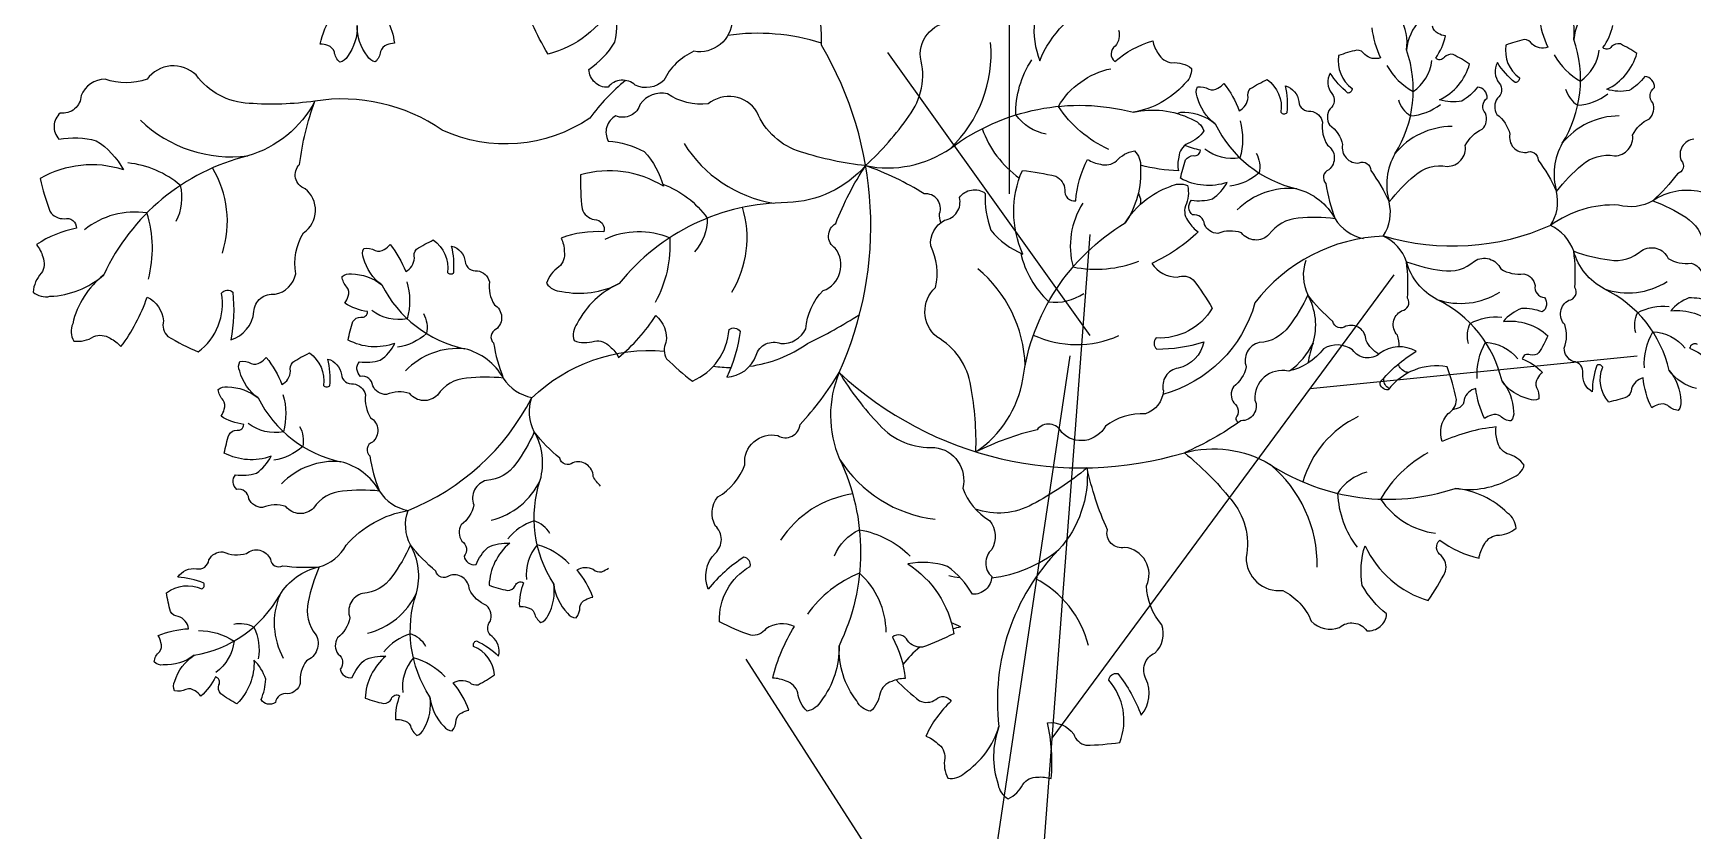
# Model space of a CAD drawing. Header units: millimetres. Extents: x 228.39 to 232.01, y 86.87 to 92.76.
# Drawn here: x 230.5338 to 231.0237, y 89.9474 to 90.1828 of the extents above; entities that cross this region are included whole.
import ezdxf

# ---------------------------------------------------------------- set-up
doc = ezdxf.new("R2010")
doc.units = ezdxf.units.MM
for name, color, linetype in [('62', 62, 'Continuous'), ('63', 63, 'Continuous'), ('CauleArvore', 253, 'Continuous')]:
    doc.layers.add(name, color=color, linetype=linetype)

msp = doc.modelspace()

# ---------------------------------------------------------------- linework, layer by layer
at = {"layer": '62'}
for points in [[(230.7664883102555, 90.17981619443103, 0.1141174530393284), (230.7388135798965, 90.18211950889132, -0.2620553651360283)], [(230.9827876807246, 90.17635436250077, 0.1413864367129372), (230.9905680455488, 90.1686536508515, 0.210122964771746), (230.9960559578451, 90.17782289152463, 0.210122964771746)], [(230.8328467234227, 90.15298626231825, -0.1876286218963192), (230.8238589567821, 90.15865676146484, -0.1520058651265381), (230.8285388104359, 90.17488151228335)], [(230.8512690803896, 90.14849031165453, -0.1413864367129372), (230.8364117382663, 90.16119410696679, -0.210122964771746), (230.8519151851374, 90.17231958607054, -0.210122964771746)], [(230.9334031012084, 90.17323815290005, 0.1413864367129372), (230.9411834660326, 90.16553744125078, 0.210122964771746), (230.946671378329, 90.17470668192391, 0.210122964771746)], [(230.708667910072, 90.16884748630936, 0.0624996626209866), (230.6980867672265, 90.15773077462555, -0.2620553651360283), (230.6545250232825, 90.15419094801715, 0.1928727074293483), (230.6169009531811, 90.162728589433)], [(230.6169009531811, 90.162728589433, -0.2043996860364353), (230.5971085072609, 90.14658146802533, 0.2279428046577944), (230.5546524952024, 90.11147275181825, 0.2279428046577944)], [(230.7795225714196, 90.14369481179642, 0.2043996860364329), (230.8045493725397, 90.14880653077813, -0.2279428046577942), (230.858599038276, 90.15947276476294, -0.2279428046577942)], [(230.9367687014144, 90.16316629634694, 0.1876286218963192), (230.9403511094854, 90.15841417948467, 0.1520058651265381), (230.9491880051035, 90.16178023046164)], [(230.9861532809305, 90.16628250594766, 0.1876286218963192), (230.9897356890015, 90.16153038908539, 0.1520058651265381), (230.9985725846197, 90.16489644006236)], [(230.8900412588357, 90.15691926051667, -0.1413864367129372), (230.8900057219009, 90.1459723991478, -0.210122964771746), (230.8796366254506, 90.14855580672275, -0.210122964771746)], [(230.8826964735683, 90.15606605723161, 0.2279428046577942), (230.9068443481899, 90.13686453489167, -0.2043996860364329), (230.9180994134948, 90.12803627138086, 0.2049975904848279), (230.9264530467064, 90.12218023806355, 0.2049975904848279)], [(230.8948013319452, 90.14742656526374, -0.1876286218963192), (230.8956396301434, 90.14153474734475, -0.1520058651265381), (230.887018205052, 90.13764989821786)], [(230.5759686115936, 90.12731193160344, 0.1876286218963192), (230.5772636202362, 90.13785979690275, 0.152005865126538), (230.5617380683441, 90.14450064080926)], [(230.7795225714196, 90.14369481179642, -0.2043996860364367), (230.7564301337217, 90.13277648928675, 0.2279428046577933), (230.7067819882888, 90.10889770019064)], [(230.7196440623306, 90.13826210603378, -0.1487400713347152), (230.732778331471, 90.12821030542958, -0.1876286218963192), (230.7289868131567, 90.11828262198232, -0.1876286218963192)], [(231.0562696973513, 90.14171227317276, -0.2279428046577928), (231.0259625571739, 90.135942042399, 0.2043996860364349), (231.0118931578329, 90.13336004049829, -0.2049975904848281), (231.0017745279026, 90.13206017805086, 0.1730102318134612), (230.9817003924638, 90.1260409867327, 0.1730102318134612)], [(230.8436221920375, 90.13265664676194, 0.2101229647717458), (230.8407291458338, 90.11379495453046, 0.1413864367129372), (230.8602003124744, 90.1155272073865)], [(230.7026002931921, 90.12203759135903, -0.2101229647717458), (230.7216784827253, 90.12243234989862, -0.1413864367129372), (230.7174079604406, 90.10335645752843)], [(230.8120652632006, 90.05923844515522, 0.2043996860364367), (230.8259173889968, 90.08069978379434, -0.2279428046577933), (230.8561002852479, 90.12678804355232)], [(230.9817003924638, 90.1260409867327, -0.1802530025354734), (230.9324870910612, 90.12288364847083, 0.2251438523393833), (230.8944449937312, 90.10316983795609, -0.2626849896690132), (230.8672574452313, 90.07616972356298, -0.09065442908466861)], [(230.9673637829819, 90.08009340743689, 0.2279428046577942), (230.9481342091565, 90.10421894990556, -0.2043996860364329), (230.9391443090727, 90.11534533422909, 0.2049975904848279), (230.9323158129476, 90.12292477713198, 0.2049975904848279)], [(231.016748362498, 90.08320961703761, 0.2279428046577942), (230.9975187886727, 90.10733515950628, -0.2043996860364329), (230.9885288885888, 90.11846154382981, 0.2049975904848279), (230.9817003924638, 90.1260409867327, 0.2049975904848279)], [(230.8253028445312, 90.11788754219123, 0.1487400713347152), (230.8335455732174, 90.10354860411876, 0.1876286218963192), (230.8438847112436, 90.10600558084457, 0.1876286218963192)], [(230.6440656176821, 90.1094601064988, -0.1413864367129372), (230.6441961612955, 90.0985139658516, -0.210122964771746), (230.6337890649492, 90.10093976500511, -0.210122964771746)], [(230.6489691580503, 90.10004071952139, -0.1876286218963192), (230.6498967454141, 90.09416229762923, -0.1520058651265381), (230.6413352501721, 90.09014709868433)], [(230.745242724616, 90.0844913481839, 0.1197327725187678), (230.7623783356251, 90.09121127247508, 0.03023788206227329), (230.7777349911225, 90.0997831035643, -0.1841083703680773)], [(230.9575033999155, 90.09122629850663, -0.1876286218963192), (230.9580070413583, 90.09715610521147, -0.1520058651265381), (230.9672798670848, 90.0990096764654)], [(231.0068879794316, 90.09434250810735, -0.1876286218963192), (231.0073916208745, 90.10027231481217, -0.1520058651265381), (231.0166644466009, 90.10212588606612)], [(231.0093992165129, 90.08402440520544, -0.1413864367129372), (231.0118875124318, 90.09468477199664, -0.210122964771746), (231.0214137272495, 90.08984293483077, -0.210122964771746)], [(230.6444404562551, 90.04193188770937, 0.1802530025354734), (230.6809107934668, 90.0751257474353, -0.2173875366482725), (230.7200526985107, 90.08893415977958, 0.2835782542006574)], [(230.9600146369967, 90.08090819560472, -0.1413864367129372), (230.9625029329156, 90.09156856239593, -0.210122964771746), (230.9720291477333, 90.08672672523005, -0.210122964771746)], [(230.7345715488062, 90.08451164669276, 0.03334307076131927), (230.739751326908, 90.08413523133555, 0.03023788206227329)], [(230.7717120950731, 90.08265726252802, 0.2043996860364353), (230.7718139042704, 90.05711396438264, -0.2279428046577944), (230.771667637835, 90.00202210001272, -0.2279428046577944)], [(230.6075058280974, 90.07611450346356, -0.1413864367129372), (230.6076363717108, 90.06516836281635, -0.210122964771746), (230.5972292753646, 90.06759416196986, -0.210122964771746)], [(230.6874431529054, 90.02031045169369, -0.2279428046577942), (230.6834583825078, 90.0509035867699, 0.2043996860364329), (230.6817050738244, 90.06510008775757, -0.2049975904848279), (230.6810002458398, 90.07527749074461, -0.2049975904848279)], [(230.6124093684656, 90.06669511648614, -0.1876286218963192), (230.6133369558294, 90.06081669459398, -0.1520058651265381), (230.6047754605874, 90.05680149564908)], [(230.8735999524417, 90.05897771260008, -0.2043996860364353), (230.8989093434809, 90.0555273255958, 0.2279428046577944), (230.9535446895255, 90.04844821009955, 0.2279428046577944)], [(230.8448909459415, 90.05450931871262, -0.2043996860364329), (230.8365416354171, 90.0303689073859, 0.2279428046577942), (230.8188800435215, 89.97818458900062, 0.2279428046577942)], [(230.9274207137111, 90.05322255004526, 0.1876286218963192), (230.9188264059126, 90.04697175943755, 0.152005865126538), (230.9245658964013, 90.03109089616527)], [(230.5813509263178, 89.999201551151, 0.2279428046577928), (230.6065615992599, 90.01698469706844, -0.2043996860364349), (230.618195548034, 90.02530731489901, 0.2049975904848281), (230.6261620213115, 90.03168003940014, -0.1730102318134612), (230.6444404562551, 90.04193188770937, -0.1730102318134612)], [(230.6508833633207, 89.98696484865845, -0.2279428046577942), (230.6468985929231, 90.01755798373466, 0.2043996860364329), (230.6451452842397, 90.03175448472233, -0.2049975904848279), (230.6444404562551, 90.04193188770937, -0.2049975904848279)], [(230.6862900932809, 90.03513741602525, 0.1876286218963192), (230.681676126717, 90.03889608265146, 0.1520058651265381), (230.6738992736695, 90.03351634473738)], [(230.7703601229043, 90.02854655738655, -0.1876286218963192), (230.7776838997666, 90.03624699907692, -0.152005865126538), (230.7926750262655, 90.02847463163596)], [(230.6919644286288, 90.0261612543995, 0.1413864367129372), (230.6825696366874, 90.03178023305054, 0.210122964771746), (230.6794311884401, 90.02156542524556, 0.210122964771746)], [(230.5825948661143, 90.00649033981938, -0.1413864367129372), (230.5930911455123, 90.00338177817413, -0.210122964771746), (230.5876995295389, 89.99415558540093, -0.210122964771746)], [(230.5930423680713, 90.0083927756348, -0.1876286218963192), (230.5989324838877, 90.00754260040003, -0.1520058651265381), (230.6002396212339, 89.99817710973994)], [(230.6497303036962, 90.00179181299, 0.1876286218963192), (230.6451163371323, 90.00555047961622, 0.1520058651265381), (230.6373394840848, 90.00017074170214)], [(230.6554046390441, 89.99281565136425, 0.1413864367129372), (230.6460098471027, 89.99843463001528, 0.210122964771746), (230.6428713988554, 89.98821982221031, 0.210122964771746)]]:
    msp.add_lwpolyline(points, format="xyb", dxfattribs=at)
for centre, radius, start, end in [((230.6615226135247, 90.18000380108495), 0.1049658643867444, 359.5821735404677, 54.45095799120666), ((230.6760736994864, 90.12591382244759), 0.1049658643867444, 335.6631018363221, 30.53188628706008), ((230.7778761256706, 90.17680236887733), 0.03866819170092113, 313.614132344748, 4.746641409419472), ((230.9055926503885, 90.16608598358266), 0.03559504258891227, 327.917719804394, 19.28079057527238), ((230.9549772299046, 90.16920219318338), 0.03559504258891227, 327.917719804394, 19.28079057527238), ((230.5923035633742, 90.18494996504651), 0.03866819170092113, 226.0055660181356, 277.1380750828056), ((231.0020001490238, 90.13671260779844), 0.02165418735251583, 90.01600102915677, 141.1485100938255), ((230.8426754467388, 90.16487427779148), 0.03055347511947142, 199.6128700170281, 234.4005470104001), ((230.9526155695077, 90.13359639819772), 0.02165418735251583, 90.01600102915677, 141.1485100938255), ((230.7586690653957, 90.17077736034598), 0.03866819170092113, 212.1024550352077, 260.4901109255426), ((230.9515546627446, 90.13809846573106), 0.01822652723244424, 150.1145442863874, 196.3230004717689), ((231.0009392422608, 90.14121467533178), 0.01822652723244424, 150.1145442863874, 196.3230004717689), ((230.5605439377099, 90.1272216570381), 0.03055347511947142, 342.2726280196243, 31.13933741052608), ((230.9045659426334, 90.11533054552561), 0.02165418735251583, 83.96028596669156, 135.092795031362), ((230.9214468516634, 90.12999128612876), 0.01296417636406003, 326.9698917134426, 13.30986666352196), ((230.9708314311796, 90.13310749572948), 0.01296417636406003, 326.9698917134426, 13.30986666352196), ((230.5637936869213, 90.10630722882661), 0.02370610377805731, 81.35543052559544, 128.8215374822393), ((230.5337104009328, 90.11921317935635), 0.03525592437372765, 345.1893495015026, 17.37937132104682), ((230.7139688865335, 90.1223715200213), 0.03055347511947142, 328.3695170366965, 17.23622642759876), ((230.7879510535453, 90.08346318544541), 0.03866819170092113, 1.975074499317318, 50.36273038965277), ((230.9216684341358, 90.11127883365377), 0.01296417636406003, 159.9223847756048, 206.2623597256839), ((230.6685349731797, 90.12448759272529), 0.03559504258891227, 206.6972816068433, 258.060352377721), ((231.0045659176543, 90.12781055456996), 0.02165418735251583, 251.0077929045287, 302.140301969199), ((230.8941438468881, 90.09662947373431), 0.01822652723244424, 343.0670373485498, 29.2754935339308), ((230.9551813381381, 90.12469434496926), 0.02165418735251583, 251.0077929045287, 302.140301969199), ((230.8418003990127, 90.12143000465096), 0.03055347511947142, 245.2289589972623, 294.095668388164), ((230.6592195784225, 90.06809653402364), 0.02165418735251583, 84.82956208829077, 135.9620711529593), ((230.6567195189715, 90.07198804246842), 0.01822652723244424, 29.65507171034712, 75.86352789572805), ((230.8921008263089, 90.10077919687538), 0.02165418735251583, 305.4219098812204, 334.101003155987), ((230.9452096215597, 90.07965613014781), 0.03559504258891227, 160.8702128665557, 170.6487373789969), ((230.6834721103154, 90.08800383172749), 0.01296417636406003, 212.6682055185941, 259.0081804686739), ((230.8432578258433, 90.15946247781325), 0.1049658643867444, 227.0304562442677, 286.8020835885392), ((230.631975183595, 90.09114198969004), 0.03559504258891227, 206.6972816068433, 258.060352377721), ((230.938011914634, 90.04200848847398), 0.03055347511947142, 115.3011106397776, 164.1678200306802), ((230.962176410188, 90.02785746146634), 0.03525592437372765, 118.2178321216569, 150.4078539412012), ((230.6226597888378, 90.03475093098838), 0.02165418735251583, 84.82956208829077, 135.9620711529593), ((230.6201597293868, 90.03864243943318), 0.01822652723244424, 29.65507171034712, 75.86352789572805), ((230.8044991457469, 90.07777562063387), 0.03866819170092113, 212.2986277218999, 263.4311367865714), ((230.8741401231385, 90.02583364321974), 0.03866819170092113, 359.0340486382894, 50.16655770295989), ((230.663837773612, 90.06006522071016), 0.02165418735251583, 283.8377702129154, 334.9702792775901), ((230.6469123207307, 90.05465822869225), 0.01296417636406003, 212.6682055185941, 259.0081804686739), ((230.7800885458323, 90.0165763234185), 0.03055347511947142, 98.29736539418016, 147.1640747850824), ((230.9510831617132, 90.05865531030719), 0.02370610377805731, 214.3839131457492, 261.8500201023937), ((230.8122851565942, 90.060482895573), 0.03866819170092113, 276.5737147846837, 308.8510530801119), ((230.7909487274728, 89.99076487507703), 0.03525592437372765, 112.0573314836596, 144.2473533032041), ((230.7618714488858, 90.00580081618237), 0.02370610377805731, 0.6151653224673972, 48.08127227911143), ((230.8122851565942, 90.060482895573), 0.03866819170092113, 257.7185440154414, 262.7330235547149), ((230.8156132088209, 89.99467897900092), 0.03055347511947142, 13.98560601692947, 62.85231540783141), ((230.6265889686721, 90.00875011727814), 0.02165418735251583, 157.6491857757407, 208.7816948404098), ((230.6272779840273, 90.0267196176749), 0.02165418735251583, 283.8377702129154, 334.9702792775901)]:
    msp.add_arc(centre, radius, start, end, dxfattribs=at)
at = {"layer": '63'}
for points in [[(230.7401243808901, 90.18663875720102, -0.4530091558014004), (230.728831261035, 90.17744698449006, 0.1775881189196833), (230.7199428597559, 90.16881498833658, -0.3028472262875391), (230.7114908996298, 90.1674252975851, 0.4445358973400543), (230.703476833809, 90.16683448995914, -0.4200628682774251), (230.6978450869518, 90.17210660819799, 0.1027662192553072), (230.7054451794562, 90.18009457583383, 0.1249756271620594), (230.7052363743255, 90.19184744501929, -0.2129696122085123), (230.6857841103536, 90.17664576546541, -0.03433418913963757), (230.6811050043554, 90.18555174630491, -0.2633611240476315)], [(230.8293588106945, 90.18626412053644, 0.1249756271620583), (230.8309445283883, 90.17461684475758, -0.2129696122085104), (230.8484797313705, 90.19199494279103, -0.03433418913963267)], [(230.638203607336, 90.18662282791837, -0.105188829234163), (230.6404034297679, 90.17983108663314, 0.1018354407082667), (230.6381911882302, 90.17930560467377, 0.2548810045278109), (230.63628966593, 90.17737106849947, -0.1744881383592944), (230.6347776732642, 90.17434041455057, -0.2361518438993939), (230.6324517315668, 90.17600633375416, -0.172045804718615), (230.6294099270769, 90.18510297703406, -0.1720458047186181), (230.6265634889911, 90.17594332181451, -0.2361518438993874), (230.6242737309281, 90.17422800855302, -0.174488138359288), (230.6226972279848, 90.17722561153698, 0.2548810045278096), (230.6207547417307, 90.1791190117642, 0.1018354407082642), (230.6185317614103, 90.17959703101658, -0.08115707204633878), (230.6219932374532, 90.18817830128869, 0.2683901017028241)], [(230.8017382264652, 90.12691887741565, -0.08379440785387525), (230.8013424374214, 90.12956716057847, 0.5541101838924969), (230.796820751702, 90.13536990335945, 0.05360560279891149), (230.7795225714196, 90.14369481179642, 0.05303807838268959), (230.7922957288068, 90.15829983113728, 0.2299676780149515), (230.7956864150826, 90.1756979908941, -0.453009155801419), (230.8058236093447, 90.18615076727761, 0.1775881189196565)], [(230.9431348456614, 90.18658292678234, 0.172045804718615), (230.9391912278826, 90.17783939361023, 0.1720458047186181), (230.9372829725781, 90.18723939654691, 0.2361518438993874)], [(230.9783083207882, 90.18753045290636, 0.08115707204633878), (230.9808868040855, 90.17864386527309, -0.2683901017028241), (230.9762307596688, 90.17957748965307, 0.2633611240475965), (230.9738927873576, 90.18091301473676, 0.03433418913963283), (230.9685019508305, 90.17927640146218, 0.2816703646801006), (230.9724815834643, 90.16961049841417, -0.447648090788793), (230.9712624060068, 90.16823537220976, -0.08047336285184804), (230.9660242322988, 90.17412889639013, 0.299054732626132), (230.9665111702475, 90.16808035869435, -0.4445358973400594), (230.9659929479065, 90.16361024152165, 0.3028472262875131), (230.9658680611441, 90.15881521765931, -0.1775881189196616), (230.9696807223164, 90.15301815549581, 0.5077713489282268), (230.9745486812597, 90.14761213298304, -0.5541101838924969), (230.9779972363453, 90.14535853474663, -0.05360560279891149), (230.9834473799456, 90.13609207367824, -0.05303807838268959), (230.9910040536783, 90.14389941521497, -0.2299676780149515), (231.0005557302262, 90.14660058366056, 0.453009155801419), (231.0059177375773, 90.15274382105964, -0.1775881189196565), (231.0109201070792, 90.15755200307672, 0.3028472262875298), (231.011860776452, 90.16225551151987, -0.4445358973400413), (231.0123458963289, 90.16672934216456, 0.4200628682774436), (231.0095038059837, 90.16998286702413, -0.1027662192553072), (231.0048867097198, 90.1658832974312, -0.1249756271620583), (230.9983130269304, 90.16622668459372, 0.2129696122085104), (231.0071958479903, 90.17682050027636, 0.03433418913963267), (231.0023016389893, 90.17961090163223, 0.263361124047625), (230.9997258628322, 90.17882660642898, -0.4961733732722903), (230.9971713979385, 90.1785567321257, 0.105188829234163), (231.0000448959552, 90.18509201923226, -0.1018354407082667)], [(230.9925194251776, 90.18969913638304, 0.172045804718615), (230.9885758073988, 90.18095560321093, 0.1720458047186181), (230.9866675520943, 90.19035560614763, 0.2361518438993874)], [(230.8541710234234, 90.18369917746011, -0.263361124047625), (230.8531572280772, 90.17899917554209, 0.4961733732722903), (230.8530557100115, 90.17441336839141, -0.105188829234163), (230.8642595332776, 90.18049584855507, 0.1018354407082667), (230.8659053472527, 90.17678401280368, 0.2548810045278109), (230.8699231996688, 90.17407835854166, -0.1744881383592944), (230.8757379545, 90.17241492147592, -0.2361518438993939), (230.8735738819658, 90.16778697945202, -0.172045804718615), (230.858599038276, 90.15947276476294, -0.1720458047186181), (230.8756097266312, 90.15747061813707, -0.2361518438993874), (230.8793696654385, 90.15401172850666, -0.174488138359288), (230.8746227499888, 90.15026403717306, 0.2548810045278096), (230.8719339536041, 90.14623488378504, 0.1018354407082642), (230.8718216061333, 90.14217609008102, -0.05521114289692754), (230.860663782473, 90.1438353602101, 0.2683901017028241)], [(230.928923741272, 90.18441424330564, 0.08115707204633878), (230.9315022245694, 90.17552765567237, -0.2683901017028241), (230.9268461801527, 90.17646128005235, 0.2633611240475965), (230.9245082078415, 90.17779680513604, 0.03433418913963283), (230.9191173713143, 90.17616019186146, 0.2816703646801006), (230.9230970039482, 90.16649428881345, -0.447648090788793), (230.9218778264907, 90.16511916260906, -0.08047336285184804), (230.9166396527827, 90.17101268678941, 0.299054732626132), (230.9171265907313, 90.16496414909363, -0.4445358973400594), (230.9166083683903, 90.16049403192095, 0.3028472262875131), (230.9164834816279, 90.1556990080586, -0.1775881189196616), (230.9202961428003, 90.1499019458951, 0.5077713489282268), (230.9251641017436, 90.14449592338232, -0.5541101838924969), (230.9286126568291, 90.14224232514593, -0.05360560279891149), (230.9340628004294, 90.13297586407752, -0.05303807838268959), (230.9416194741622, 90.14078320561426, -0.2299676780149515), (230.95117115071, 90.14348437405984, 0.453009155801419), (230.9565331580611, 90.14962761145894, -0.1775881189196565), (230.961535527563, 90.15443579347601, 0.3028472262875298), (230.9624761969359, 90.15913930191915, -0.4445358973400413), (230.9629613168128, 90.16361313256385, 0.4200628682774436), (230.9601192264675, 90.16686665742341, -0.1027662192553072), (230.9555021302037, 90.16276708783047, -0.1249756271620583), (230.9489284474142, 90.163110474993, 0.2129696122085104), (230.9578112684742, 90.17370429067564, 0.03433418913963267), (230.9529170594731, 90.17649469203151, 0.263361124047625), (230.9503412833161, 90.17571039682828, -0.4961733732722903), (230.9477868184223, 90.17544052252498, 0.105188829234163), (230.9506603164391, 90.18197580963155, -0.1018354407082667), (230.9485123421598, 90.18272169863546, -0.2548810045278109), (230.946815594325, 90.18483812582599, 0.1744881383592944)], [(230.8714918575098, 90.15907526366479, -0.1823380578218932), (230.873718874479, 90.15944306894444, -0.172045804718615), (230.8826964735683, 90.15606605723161, -0.1720458047186181), (230.8773838340964, 90.16405212981819, -0.2361518438993874), (230.8774969448379, 90.1669108878584, -0.174488138359288), (230.8808174444903, 90.16624360438205, 0.2548810045278096), (230.8835119095712, 90.166556773978, 0.1018354407082642), (230.8852849434524, 90.16798032403557, -0.08115707204633878), (230.8897608327825, 90.15988177906851, 0.2683901017028241), (230.8923854713035, 90.16383926270434, -0.2633611240475965), (230.8930893748951, 90.16643815891439, -0.03433418913963283), (230.8980534825934, 90.16910222652479, -0.2816703646801006), (230.9020925974184, 90.15946102799639, 0.447648090788793), (230.9039272532137, 90.15935423912052, 0.08047336285184804)], [(230.9039272532137, 90.15935423912052, 0.08047336285184804), (230.9034489048829, 90.16722464406142, -0.299054732626132), (230.9073903177967, 90.16261084074249, 0.4445358973400594), (230.9109229062985, 90.1598231319325, -0.3028472262875131), (230.9144080727318, 90.15652745818102, 0.1775881189196616), (230.9158241564649, 90.14973503432766, -0.5077713489282268), (230.9162184189347, 90.14247096791917, 0.5541101838924969), (230.9153811145826, 90.13843733945198, 0.05360560279891149), (230.9180994134948, 90.12803627138086, 0.05303807838268959), (230.9072350971284, 90.12819289087827, 0.2299676780149515), (230.8985802410631, 90.12333240712309, -0.453009155801419), (230.8904437701991, 90.1238693712316, 0.1775881189196565), (230.8835069359325, 90.12371888767683, -0.3028472262875298), (230.8795108543988, 90.12637203353036, 0.4445358973400413), (230.8759989975828, 90.12918581455173, -0.4200628682774436), (230.8756998854596, 90.13349550519958, 0.1027662192553072), (230.8818627930073, 90.13387315492555, 0.1249756271620583), (230.8862589818811, 90.13877261852326, -0.2129696122085104), (230.8724846474613, 90.13995632118564, -0.03433418913963267), (230.8739619433935, 90.145392976242, -0.263361124047625), (230.8763354629533, 90.1466642538183, 0.4961733732722903), (230.8783295012579, 90.14828349261253, -0.07000139340616839), (230.8737620741408, 90.14969346341049, 0.1018354407082667)], [(231.0239975838066, 90.15151206462289, 0.5077713489282268), (231.0202706821185, 90.14526448049067, -0.5541101838924969), (231.0191362775082, 90.14130413159575, -0.05360560279891149), (231.0118931578329, 90.13336004049829, -0.05303807838268959), (231.0215842292782, 90.12844668787334, -0.2299676780149515), (231.026986252823, 90.12011908452867, 0.453009155801419)], [(230.8599959356451, 90.13546873243358, -0.1165430605391474), (230.8607002201135, 90.13333730289868, -0.004008262913707361), (230.8605233428163, 90.1321748460741, -0.2816703646801006)], [(231.0247406039954, 90.07790626249869, -0.172045804718615), (231.016748362498, 90.08320961703761, -0.1720458047186181), (231.020135805619, 90.07423594874537, -0.2361518438993874), (231.0193848020191, 90.07147528122367, -0.174488138359288), (231.0162983553053, 90.07286985351024, 0.2548810045278096), (231.0136022527278, 90.07316859781439, 0.1018354407082642), (231.0115552525915, 90.07217868147822, -0.08115707204633878), (231.009008479455, 90.08107440868122, 0.2683901017028241), (231.0055635790299, 90.07780591282621, -0.2633611240475965), (231.0042950607962, 90.07543091740142, -0.03433418913963283), (230.9988601263121, 90.07394730403298, -0.2816703646801006), (230.9970847896129, 90.08424853392258, 0.447648090788793), (230.9953207503308, 90.08476383108172, 0.08047336285184804), (230.9940228309146, 90.0769864603018, -0.299054732626132), (230.9912158543982, 90.08236631156916, 0.4445358973400594), (230.9883979938272, 90.08587489586124, -0.3028472262875131), (230.9857402055537, 90.08986789123279, 0.1775881189196616), (230.9858826270775, 90.09680489570535, -0.5077713489282268), (230.9871265863112, 90.10397250821629, 0.5541101838924969), (230.9888466963906, 90.10771583007049, 0.05360560279891149), (230.9885288885888, 90.11846154382981, 0.05303807838268959), (230.999081670814, 90.11587374803368, 0.2299676780149515), (231.0086057586513, 90.11867063678962, -0.453009155801419), (231.0164148503862, 90.11632360145718, 0.1775881189196565), (231.0232089154127, 90.1149154127773, -0.3028472262875298), (231.026508637369, 90.11143407890151, 0.4445358973400413)], [(230.9370429671525, 90.09021576570977, 0.08789902130899625), (230.9364980475613, 90.09368868610463, -0.5077713489282268), (230.937742006795, 90.10085629861557, 0.5541101838924969), (230.9394621168744, 90.10459962046978, 0.05360560279891149), (230.9391443090727, 90.11534533422909, 0.05303807838268959), (230.9496970912979, 90.11275753843296, 0.2299676780149515), (230.9592211791352, 90.1155544271889, -0.453009155801419), (230.9670302708701, 90.11320739185646, 0.1775881189196565), (230.9738243358966, 90.11179920317657, -0.3028472262875298), (230.9771240578529, 90.10831786930079, 0.4445358973400413), (230.9799158703243, 90.104788523036, -0.4200628682774436), (230.9792413845957, 90.10052144317453, 0.1027662192553072), (230.9731506369646, 90.10153477532764, 0.1249756271620583), (230.9677681227875, 90.0977453477597, -0.2129696122085104), (230.9809266677105, 90.09350434125037, -0.03433418913963267), (230.9782683711427, 90.088537140748, -0.263361124047625), (230.9756702947585, 90.08783021721686, 0.4961733732722903), (230.9733640511052, 90.0866991278108, -0.105188829234163), (230.9792750334421, 90.08269572223175, 0.1018354407082667), (230.9778535449507, 90.08092103511021, 0.2548810045278109), (230.9775435070505, 90.07822620788602, -0.1744881383592944), (230.9782146491324, 90.0749064859872, -0.2361518438993939), (230.9753560244792, 90.07479005289798, -0.172045804718615), (230.9673637829819, 90.08009340743689, -0.1720458047186181), (230.9707512261028, 90.07111973914465, -0.2361518438993874), (230.970000222503, 90.06835907162295, -0.174488138359288), (230.9669137757892, 90.06975364390954, 0.2548810045278096), (230.9642176732116, 90.07005238821367, 0.1018354407082642), (230.9621706730753, 90.0690624718775, -0.08115707204633878), (230.9596238999389, 90.0779581990805, 0.2683901017028241), (230.9561789995137, 90.07468970322549, -0.2633611240475965), (230.9549104812801, 90.0723147078007, -0.01359188383691224), (230.9527830317236, 90.071638046859, -0.2816703646801006)], [(230.9309638548074, 90.08802425233132, -0.140065914486193), (230.9272527011689, 90.09213269918958, 0.5077713489282268), (230.9212968788494, 90.09631005291902, -0.5541101838924969), (230.9174309395021, 90.09773334141826, -0.05360560279891149), (230.9100424549157, 90.10554241700457, -0.05303807838268959), (230.9044280128567, 90.09623994743245, -0.2299676780149515), (230.8957248149964, 90.0914665646854, 0.453009155801419), (230.8918762013532, 90.08427777747188, -0.1775881189196565), (230.8880788316037, 90.07847068715678, 0.3028472262875298), (230.8882163552378, 90.07367600908688, -0.4445358973400413), (230.8887463567916, 90.06920727321582, 0.132420092724567), (230.8893768890693, 90.06776449391532, -0.1027662192553072)], [(231.0286259641118, 90.10363765277525, 0.1027662192553072), (231.0225352164808, 90.10465098492836, 0.1249756271620583), (231.0171527023037, 90.10086155736042, -0.2129696122085104), (231.0303112472266, 90.09662055085109, -0.03433418913963267)], [(231.0250548742746, 90.09094642681758, 0.4961733732722903), (231.0227486306213, 90.08981533741152, -0.105188829234163), (231.0286596129582, 90.08581193183247, 0.1018354407082667)], [(230.9398010233311, 90.08260700568927, 0.06645151050785239), (230.939013414311, 90.08275868626052, -0.1966975875028096), (230.9366943972151, 90.08507042458334, 0.1775881189196616)], [(230.9340471687339, 90.07787345302823, 0.01988486331478412), (230.9337176964954, 90.07816416809497, -0.2768544380593153), (230.9324834162123, 90.0810269091851, 0.3028472262875131)], [(230.70123538364, 90.04914772585282, -0.08789902130899625), (230.6991167801952, 90.05195301244665, 0.5077713489282268), (230.693098268069, 90.05603952874651, -0.5541101838924969), (230.6892111807258, 90.0574040027021, -0.05360560279891149), (230.6817050738244, 90.06510008775757, -0.05303807838268959), (230.6762324070694, 90.05571351125903, -0.2299676780149515), (230.667602628545, 90.05080864036717, 0.453009155801419), (230.6638635199907, 90.04356229261164, -0.1775881189196565), (230.6601546875036, 90.03769826016583, 0.3028472262875298), (230.6603649360829, 90.03290622029968, -0.4445358973400413), (230.6609626724946, 90.02844603946093, 0.4200628682774436), (230.664499741032, 90.02596570728474, -0.1027662192553072), (230.6680037456353, 90.03104960347731, -0.1249756271620583), (230.6744691141312, 90.03228662828404, 0.2129696122085104), (230.6683743959354, 90.01987744415229, 0.03433418913963267), (230.6737935197956, 90.01833708118804, 0.263361124047625), (230.676107340678, 90.01971402515971, -0.4961733732722903), (230.6785233637912, 90.02058635270654, 0.105188829234163), (230.6772943678737, 90.0135538184939, -0.1018354407082667), (230.6795583391944, 90.01334268401172, -0.2548810045278109), (230.6817115748582, 90.01169289813346, 0.1744881383592944), (230.6836323010115, 90.0089033110272, 0.2361518438993939), (230.6857025793848, 90.01087796011744, 0.172045804718615), (230.6874431529054, 90.02031045169369, 0.1720458047186181), (230.6915418353895, 90.01163852598992, 0.2361518438993874), (230.6940488569822, 90.01026007239778, 0.174488138359288), (230.6951909320466, 90.0134485908197, -0.2548810045278096), (230.6968497251409, 90.01559489525718, -0.1018354407082642), (230.6989840773495, 90.01637891347143, 0.08115707204633878), (230.6943572304323, 90.02439217145331, -0.2683901017028241), (230.6991014975945, 90.02459792175704, 0.2633611240475965), (230.7016908307689, 90.0238596159338, 0.01359188383691224), (230.7036558362083, 90.02491917493113, 0.2816703646801006)], [(230.8539253828121, 89.99379322448455, -0.08047336285184804), (230.8608231324566, 89.98151829510678, 0.299054732626132), (230.8622740161285, 89.9922566265961, -0.4445358973400594), (230.8648783173535, 89.99985872629033, 0.3028472262875131), (230.8669199228696, 90.00817730292776, -0.1775881189196616), (230.8624726357849, 90.01974176022067, 0.5077713489282268), (230.8560354016213, 90.0310253201418, -0.5541101838924969), (230.8508756857076, 90.03626886829329, -0.05360560279891149), (230.8448909459415, 90.05450931871262, -0.05303807838268959), (230.8287371093555, 90.04376158857363, -0.2180849490682808), (230.8119010945042, 90.04235085663359, 0.453009155801419)], [(230.8047971257244, 90.00889730952171, -0.03141369572532032), (230.8074930242312, 90.00758613432903, 0.01899843887319681), (230.8052791934773, 90.00695740736344, 0.03433418913963267)], [(230.7954681561176, 90.0015935867282, 0.05910347658363043), (230.790516145302, 89.99645387306285, 0.03433418913963267)], [(230.7884969752321, 89.99193806417756, 0.03174146131471042), (230.795443456393, 89.98575114511797, 0.263361124047625), (230.8002358130818, 89.98613988204785, -0.4961733732722903), (230.8047953353918, 89.98563919307671, 0.105188829234163), (230.7972962335679, 89.97532969781481, -0.1018354407082667), (230.800760205699, 89.97321136701889, -0.2548810045278109), (230.802915642272, 89.96887341863255, 0.1744881383592944), (230.8038022355161, 89.96289074790468, 0.2361518438993939), (230.8086739887573, 89.96442927891395, 0.172045804718615), (230.8188800435215, 89.97818458900062, 0.1720458047186181), (230.8186343146188, 89.96105824301743, 0.2361518438993874), (230.8215703024992, 89.95687721055212, 0.174488138359288), (230.825908090264, 89.96109170861543, -0.2548810045278096), (230.8302550314928, 89.96322895099202, -0.1018354407082642), (230.8342935109686, 89.96280810445275, 0.08115707204633878), (230.8331745962518, 89.97929358411437, -0.2683901017028241), (230.8409430993492, 89.97589379942343, 0.2633611240475965), (230.8445143102306, 89.97267444360676, 0.03433418913963283), (230.854542384022, 89.97347959184782, 0.2816703646801006), (230.8512752265624, 89.99185767984594, -0.447648090788793), (230.8539253828121, 89.99379322448455, -0.08047336285184804)]]:
    msp.add_lwpolyline(points, format="xyb", dxfattribs=at)
for points in [[(230.545740547841, 90.09193256082781, 0.1744881383592826), (230.5516460808674, 90.0932375804803, -0.2548810045278165), (230.5564674614046, 90.09277068355625, -0.1018354407082663), (230.5596817398198, 90.09028978804139, 0.08115707204633889), (230.5673957169634, 90.1049020283366, -0.268390101702822), (230.5722171752723, 90.09792623332136, 0.2633611240476109), (230.5735628754317, 90.09331029461788, 0.034334189139633), (230.5825169159497, 90.08872382690737, 0.2816703646800977), (230.5893982767793, 90.1060753487272, -0.4476480907887908), (230.5926701904901, 90.10632880851773, -0.0804733628518486), (230.5920855585507, 90.0922607224047, 0.2990547326261485), (230.5989645718587, 90.10063305795177, -0.4445358973400563), (230.6051761830652, 90.10573111550829, 0.3028472262875256), (230.6112857398874, 90.11173446339032, -0.1775881189196615), (230.6135814910294, 90.12391003572135, 0.5077713489282397), (230.6140367522488, 90.13689269513274, -0.5541101838924329), (230.6124037692209, 90.14406561866208, -0.0536056027989116), (230.6169009531811, 90.162728589433, -0.05303807838268965), (230.5975093139817, 90.1620770767715, -0.229967678014949), (230.5818906788434, 90.1704586609154, 0.4530091558014059), (230.5673823165302, 90.1692214606005, -0.1775881189196614), (230.5549922374334, 90.16925268349512, 0.3028472262875249), (230.5479485060729, 90.1643790073797, -0.4445358973400437), (230.5417748013855, 90.15923511050445, 0.420062868277418), (230.541388291773, 90.15153040975055, -0.1027662192553043), (230.5524043887167, 90.15106711594285, -0.1249756271620578), (230.5604209925887, 90.142470163225, 0.2129696122085104), (230.5358690045076, 90.1398853003357, 0.03433418913963278), (230.5386926453648, 90.13022933948419, 0.2633611240475967), (230.5429738103132, 90.12804086382337, -0.4961733732722993), (230.5465893654119, 90.12521815334067, 0.1051888292341508), (230.5347906048412, 90.12038995805523, -0.1018354407082692), (230.5366238474529, 90.11676702418713, -0.2548810045278139), (230.536177155404, 90.1119437297491, 0.1744881383592873), (230.5337864964984, 90.1063882687767, 0.2361518438993992), (230.5387396092256, 90.10513617787666, 0.1720458047186156), (230.5546524952024, 90.11147275181825, 0.1720458047186174), (230.5454407459812, 90.0970326761358, 0.2361518438993921)], [(230.6898127384534, 90.10657032625133, 0.1720458047186142), (230.7067819882888, 90.10889770019064, 0.1720458047186181), (230.6943704394627, 90.0970940751048, 0.2361518438993757), (230.693435998632, 90.09207133903332, 0.1744881383592802), (230.6994820909347, 90.09191914019581, -0.2548810045278265), (230.7040500352483, 90.09030743682038, -0.1018354407082649), (230.7065740349192, 90.08712689379333, 0.08115707204633917), (230.7175730590846, 90.09945752545705, -0.2683901017028146), (230.7205771159828, 90.09152759364957, 0.263361124047613), (230.720774270543, 90.08672354024512, 0.034334189139631), (230.7283639485476, 90.08011995671474, 0.2816703646801013), (230.7392129458123, 90.09530968003955, -0.4476480907887236), (230.7424499052036, 90.0947695364521, -0.08047336285184782), (230.7385021107025, 90.08125407271736, 0.2990547326261498), (230.7471913036166, 90.08772823313438, -0.4445358973400735), (230.7544459010493, 90.09118440453075, 0.302847226287535), (230.7618189577778, 90.095543866061, -0.1775881189196651), (230.76697300694, 90.1068111111603, 0.5077713489282355), (230.7705344136978, 90.11930403275919, -0.5541101838924959), (230.7706727868991, 90.12665918866401, -0.05360560279891149), (230.7795225714196, 90.14369481179642, -0.05303807838268965), (230.7605424946588, 90.1477218238084, -0.2299676780149539), (230.7473953651725, 90.1596107136899, 0.4530091558014004), (230.7330147725986, 90.16189583925616, -0.1775881189196833), (230.7209951825012, 90.16490324491298, 0.3028472262875391), (230.7129867577163, 90.16186482380645, -0.4445358973400543), (230.7057579419661, 90.1583550478191, 0.4200628682774251), (230.703531464489, 90.15096893913919, -0.1027662192553072), (230.7141135070661, 90.14787226222309, -0.1249756271620594), (230.7198295697555, 90.13760093509345, 0.2129696122085123), (230.6953757777609, 90.1409911698898, 0.03433418913963757), (230.6957965541386, 90.13093962896832, 0.2633611240476315), (230.6994264470952, 90.1277865866032, -0.4961733732723008), (230.7022578358654, 90.12417782355013, 0.1051888292341653), (230.6896446160533, 90.12232609282177, -0.1018354407082685), (230.690553629693, 90.11836880555789, -0.2548810045278082), (230.6889610793858, 90.11379414857169, 0.1744881383592801), (230.685305588247, 90.10897587282685, 0.2361518438994192)], [(230.860632717119, 90.14330558485736, -0.1720458047186142), (230.8561002852479, 90.12678804355232, -0.1720458047186181), (230.8694294993666, 90.13754463039047, -0.2361518438993757), (230.8745313978714, 90.13781237832467, -0.1744881383592802), (230.8738894669166, 90.13179853419068, 0.2548810045278265), (230.8748882656878, 90.12705869199532, 0.1018354407082649), (230.8777103773527, 90.12413942598532, -0.08115707204633917), (230.8640439295439, 90.1148522728097, 0.2683901017028146), (230.8715114715279, 90.11083431399507, -0.263361124047613), (230.8762481910924, 90.11000891300112, -0.034334189139631), (230.8817995312602, 90.10161885042703, -0.2816703646801013), (230.8653183518152, 90.09285533740798, 0.4476480907887236), (230.8654293735119, 90.08957549970185, 0.08047336285184782), (230.8793458049364, 90.09171694262534, -0.2990547326261498), (230.8717881448289, 90.08395172528762, 0.4445358973400735), (230.8674105310091, 90.07721297155446, -0.302847226287535), (230.8621218932329, 90.07047522854742, 0.1775881189196651), (230.8502760934173, 90.06684314077005, -0.5077713489282355), (230.8374240413358, 90.06495066475604, 0.5541101838924959), (230.8301142498199, 90.0657779576436, 0.05360560279891149), (230.8120652632006, 90.05923844515522, 0.05303807838268965), (230.8105618538289, 90.07858269235815, 0.2299676780149539), (230.8004995848165, 90.09317527467472, -0.4530091558014004), (230.8001198974239, 90.10773134142075, 0.1775881189196833), (230.7987145716181, 90.12004150365661, -0.3028472262875391), (230.8027768905929, 90.1275823547295, 0.4445358973400543), (230.8072042654317, 90.13428852030061, -0.4200628682774251), (230.8148185526445, 90.13552724288053, 0.1027662192553072), (230.8165008824769, 90.12463050945435, 0.1249756271620594), (230.8259339811743, 90.117616938136, -0.2129696122085123), (230.8257796112889, 90.14230413734587, -0.03433418913963757), (230.8356891850252, 90.14056894974203, -0.2633611240476315), (230.8383390192494, 90.13655694555237, 0.4961733732723008), (230.8415453459156, 90.13327679274335, -0.1051888292341653), (230.8450350414675, 90.14553828717405, 0.1018354407082685), (230.8488389613228, 90.14411820900008, 0.2548810045278082), (230.8535829467143, 90.1450971398595, -0.1744881383592801), (230.8588389578463, 90.14808925342673, -0.2361518438994192)], [(230.6579130725202, 90.11210547134596, 0.08047336285184804), (230.6573153761605, 90.11996771340029, -0.299054732626132), (230.6613263321579, 90.11541423683724, 0.4445358973400594), (230.6649008068434, 90.11268044228484, -0.3028472262875131), (230.6684355713297, 90.10943802180464, 0.1775881189196616), (230.6699545409581, 90.10266786329758, -0.5077713489282268), (230.6704589622823, 90.09541061431398, 0.5541101838924969), (230.6696829490703, 90.09136474720245, 0.05360560279891149), (230.6725587312847, 90.08100611589077, 0.05303807838268959), (230.6616932891786, 90.08099789320727, 0.2299676780149515), (230.653113168308, 90.07600666473213, -0.453009155801419), (230.6449694874959, 90.07642012743536, 0.1775881189196565), (230.6380357345874, 90.07616442145745, -0.3028472262875298), (230.6339998616873, 90.07875663681847, 0.4445358973400413), (230.6304457207562, 90.08151681510512, -0.4200628682774436), (230.630081260101, 90.08582147188275, 0.1027662192553072), (230.6362377289889, 90.08629257653054, 0.1249756271620583), (230.6405590814227, 90.09125817149015, -0.2129696122085104), (230.6267683741416, 90.09223276545042, -0.03433418913963267), (230.6281630197533, 90.09769120708614, -0.263361124047625), (230.6305169794076, 90.0989983473705, 0.4961733732722903), (230.6324862225093, 90.10064765166, -0.105188829234163), (230.625789977788, 90.10312298498087, 0.1018354407082667), (230.6267463280196, 90.10518588055383, 0.2548810045278109), (230.6264035875953, 90.10787674403409, -0.1744881383592944), (230.6249587897998, 90.11094000120741, -0.2361518438993939), (230.6277068227719, 90.11173599515001, -0.172045804718615), (230.6367346217887, 90.1084955725804, -0.1720458047186181), (230.6313014358481, 90.1164001272201, -0.2361518438993874), (230.6313711629294, 90.11926027227001, -0.174488138359288), (230.6347014038872, 90.11864344138327, 0.2548810045278096), (230.6373908077237, 90.1189974530666, 0.1018354407082642), (230.63914204066, 90.12044773825005, -0.08115707204633878), (230.6437402790942, 90.11241802971357, 0.2683901017028241), (230.646304575978, 90.11641487666905, -0.2633611240475965), (230.6469689703183, 90.1190241528019, -0.03433418913963283), (230.6518920897399, 90.12176322502332, -0.2816703646801006), (230.6560770077628, 90.11218441409632, 0.447648090788793)], [(230.6213532829354, 90.07875986831071, 0.08047336285184804), (230.6207555865758, 90.08662211036504, -0.299054732626132), (230.6247665425732, 90.082068633802, 0.4445358973400594), (230.6283410172587, 90.0793348392496, -0.3028472262875131), (230.631875781745, 90.07609241876939, 0.1775881189196616), (230.6333947513734, 90.06932226026233, -0.5077713489282268), (230.6338991726975, 90.06206501127873, 0.5541101838924969), (230.6331231594856, 90.0580191441672, 0.05360560279891149), (230.6359989417, 90.04766051285553, 0.05303807838268959), (230.6251334995939, 90.04765229017202, 0.2299676780149515), (230.6165533787232, 90.04266106169689, -0.453009155801419), (230.6084096979112, 90.04307452440011, 0.1775881189196565), (230.6014759450027, 90.0428188184222, -0.3028472262875298), (230.5974400721026, 90.04541103378322, 0.4445358973400413), (230.5938859311715, 90.04817121206987, -0.4200628682774436), (230.5935214705163, 90.05247586884751, 0.1027662192553072), (230.5996779394042, 90.0529469734953, 0.1249756271620583), (230.603999291838, 90.05791256845491, -0.2129696122085104), (230.5902085845569, 90.05888716241517, -0.03433418913963267), (230.5916032301686, 90.0643456040509, -0.263361124047625), (230.5939571898229, 90.06565274433525, 0.4961733732722903), (230.5959264329246, 90.06730204862475, -0.105188829234163), (230.5892301882033, 90.06977738194563, 0.1018354407082667), (230.5901865384349, 90.07184027751859, 0.2548810045278109), (230.5898437980105, 90.07453114099883, -0.1744881383592944), (230.5883990002151, 90.07759439817215, -0.2361518438993939), (230.5911470331872, 90.07839039211476, -0.172045804718615), (230.600174832204, 90.07514996954515, -0.1720458047186181), (230.5947416462634, 90.08305452418486, -0.2361518438993874), (230.5948113733447, 90.08591466923475, -0.174488138359288), (230.5981416143025, 90.08529783834803, 0.2548810045278096), (230.600831018139, 90.08565185003135, 0.1018354407082642), (230.6025822510753, 90.0871021352148, -0.08115707204633878), (230.6071804895095, 90.07907242667832, 0.2683901017028241), (230.6097447863933, 90.08306927363381, -0.2633611240475965), (230.6104091807336, 90.08567854976664, -0.03433418913963283), (230.6153323001552, 90.08841762198807, -0.2816703646801006), (230.6195172181781, 90.07883881106108, 0.447648090788793)], [(230.9739100268486, 90.05526692738594, 0.1744881383592826), (230.9689263280563, 90.05869346251151, -0.2548810045278165), (230.9659777104054, 90.06253655462223, -0.1018354407082663), (230.9655979802531, 90.0665791074416, 0.08115707204633889), (230.9496524959001, 90.06224730197926, -0.268390101702822), (230.9514619245807, 90.07053187463984, 0.2633611240476109), (230.9539179886292, 90.07466534151685, 0.034334189139633), (230.9511608678026, 90.08434050623917, 0.2816703646800977), (230.9337810743207, 90.07753086492262, -0.4476480907887908), (230.9313631624487, 90.07974973025759, -0.0804733628518486), (230.9420460690279, 90.08892188095452, 0.2990547326261485), (230.931231793481, 90.08823757765947, -0.4445358973400563), (230.9232664726099, 90.08929963606225, 0.3028472262875256), (230.9147090093301, 90.08966935564722, -0.1775881189196615), (230.9042419554643, 90.08303943722655, 0.5077713489282397), (230.8944407892716, 90.07451336841181, -0.5541101838924329), (230.890311562904, 90.06842510469119, -0.0536056027989116), (230.8735999524417, 90.05897771260008, -0.05303807838268965), (230.8873083323595, 90.0452467090091, -0.229967678014949), (230.8918388328113, 90.02810998581008, 0.4530091558014059), (230.9026431971266, 90.0183483797243, -0.1775881189196614), (230.9110748899433, 90.00926974595384, 0.3028472262875249), (230.9194439917515, 90.0074462862531, -0.4445358973400437), (230.9274169558707, 90.00644321707041, 0.420062868277418), (230.9333129438626, 90.01141806671514, -0.1027662192553043), (230.9261346541768, 90.0197871282046, -0.1249756271620578), (230.9269489273582, 90.03151361501264, 0.2129696122085104), (230.9455918396531, 90.0153295655795, 0.03433418913963278), (230.9507237430334, 90.0239825474558, 0.2633611240475967), (230.9494022470434, 90.02860547373487, -0.4961733732722993), (230.9489985727187, 90.03317460715166, 0.1051888292341508), (230.9605790778727, 90.02784411739023, -0.1018354407082692), (230.9619765605429, 90.03165639629826, -0.2548810045278139), (230.9658072647071, 90.0346210899803, 0.1744881383592873), (230.9714996820896, 90.03666431805424, 0.2361518438993992), (230.9690351636629, 90.04113949472494, 0.1720458047186156), (230.9535446895255, 90.04844821009955, 0.1720458047186174), (230.9703863415519, 90.05156764377425, 0.2361518438993921)], [(230.7622373195256, 89.98272673874897, -0.1744881383592826), (230.7594938767128, 89.98811672187988, 0.2548810045278165), (230.7560706163933, 89.9915438185822, 0.1018354407082663), (230.7521127630172, 89.99245036419033, -0.08115707204633889), (230.7584980739474, 90.00769014155559, 0.268390101702822), (230.7500477676851, 90.00698268103163, -0.2633611240476109), (230.7456279315412, 90.00508983991458, -0.034334189139633), (230.7363978457073, 90.0090918448065, -0.2816703646800977), (230.7454276762342, 90.02542863142405, 0.4476480907887908), (230.743545027383, 90.02811662221619, 0.0804733628518486), (230.7330512402727, 90.01872868988413, -0.2990547326261485), (230.7351476956582, 90.02935985639681, 0.4445358973400563), (230.7351392891042, 90.03739566587444, -0.3028472262875256), (230.7358948900805, 90.04592771940928, 0.1775881189196615), (230.7438400916938, 90.05543502219281, -0.5077713489282397), (230.7535777542206, 90.06403354745495, 0.5541101838924329), (230.7601549076849, 90.06732877397752, 0.0536056027989116), (230.7717120950731, 90.08265726252802, 0.05303807838268965), (230.7835269758363, 90.06726672218211, 0.229967678014949), (230.7999216515415, 90.06052822644023, -0.4530091558014059), (230.8081822085873, 90.04853712812007, 0.1775881189196614), (230.816076815622, 90.03898777135316, -0.3028472262875249), (230.8167871018247, 90.03045182595345, 0.4445358973400437), (230.8167360262605, 90.02241617439817, -0.420062868277418), (230.8110309999741, 90.0172234411623, 0.1027662192553043), (230.8036754813279, 90.02543717225554, 0.1249756271620578), (230.7919434739303, 90.0261676078072, -0.2129696122085104), (230.8055431610689, 90.00556347849721, -0.03433418913963278), (230.7962919552177, 90.00161054060796, -0.2633611240475967), (230.7918822321285, 90.00352682380978, 0.4961733732722993), (230.7874054847511, 90.00452615661702, -0.1051888292341508), (230.7911714122758, 89.9923466652238, 0.1018354407082692), (230.7872088010534, 89.99146114809487, 0.2548810045278139), (230.7837673915446, 89.98805227678386, -0.1744881383592873), (230.7809953672809, 89.9826769369713, -0.2361518438993992), (230.7768820009667, 89.98570699883132, -0.1720458047186156), (230.771667637835, 90.00202210001272, -0.1720458047186174), (230.7663667170957, 89.98573491643961, -0.2361518438993921)], [(230.5841578115488, 90.0205013056046, 0.08047336285184804), (230.576469837934, 90.0222526344595, -0.299054732626132), (230.5820048960845, 90.02473961015177, 0.4445358973400594), (230.5856725389682, 90.02734707973161, -0.3028472262875131), (230.5898143830475, 90.02976637263794, 0.1775881189196616), (230.5967311288184, 90.0292177900251, -0.5077713489282268), (230.6038135527446, 90.02755605147408, 0.5541101838924969), (230.607449672145, 90.02561959261955, 0.05360560279891149), (230.618195548034, 90.02530731489901, 0.05303807838268959), (230.6149939602733, 90.01492426450017, 0.2299676780149515), (230.6172280746535, 90.0052526788607, -0.453009155801419), (230.6144275734522, 89.99759450142757, 0.1775881189196565), (230.612623771883, 89.9908946047984, -0.3028472262875298), (230.6089551026708, 89.9878045050014, 0.4445358973400413), (230.6052682595077, 89.98522425512533, -0.4200628682774436), (230.601048023601, 89.98614757004141, 0.1027662192553072), (230.6024164428622, 89.99216849002781, 0.1249756271620583), (230.5989488595709, 89.99776376359372, -0.2129696122085104), (230.5939442415332, 89.98487627978197, -0.03433418913963267), (230.5891413094346, 89.98782101486842, -0.263361124047625), (230.5885878088994, 89.99045604407782, 0.4961733732722903), (230.5875937739557, 89.99282459164199, -0.105188829234163), (230.5832509485639, 89.98715830220061, 0.1018354407082667), (230.5815625877925, 89.98868131954006, 0.2548810045278109), (230.5788905527977, 89.98914870188244, -0.1744881383592944), (230.5755372138256, 89.9886731990767, -0.2361518438993939), (230.5755884537828, 89.9915337350473, -0.172045804718615), (230.5813509263178, 89.999201551151, -0.1720458047186181), (230.5721942170914, 89.99634565030192, -0.2361518438993874), (230.5694822889438, 89.99725709821313, -0.174488138359288), (230.5710552859916, 90.00025654240619, 0.2548810045278096), (230.5715114688524, 90.00293051220135, 0.1018354407082642), (230.5706431766715, 90.00503199087099, -0.08115707204633878), (230.5796728278703, 90.00705323185292, 0.2683901017028241), (230.5766117660805, 90.0106837008051, -0.2633611240475965), (230.5743151662965, 90.01208917980132, -0.03433418913963283), (230.5731525078213, 90.01760169707958, -0.2816703646801006), (230.5835400528846, 90.01877048499465, 0.447648090788793)], [(230.6646565366685, 90.00345296075213, -0.08047336285184804), (230.671151008792, 89.99898150428955, 0.299054732626132), (230.6692331605485, 90.00473856733748, -0.4445358973400594), (230.6686684552294, 90.00920305049178, 0.3028472262875131), (230.6676441829284, 90.0138890633809, -0.1775881189196616), (230.6625569906105, 90.0186074094114, 0.5077713489282268), (230.6565384784843, 90.02269392571127, -0.5541101838924969), (230.6526513911411, 90.02405839966684, -0.05360560279891149), (230.6451452842397, 90.03175448472233, -0.05303807838268959), (230.6396726174847, 90.02236790822379, -0.2299676780149515), (230.6310428389603, 90.01746303733192, 0.453009155801419), (230.6273037304059, 90.0102166895764, -0.1775881189196565), (230.6235948979189, 90.00435265713058, 0.3028472262875298), (230.6238051464981, 89.99956061726444, -0.4445358973400413), (230.6244028829099, 89.99510043642567, 0.4200628682774436), (230.6279399514472, 89.9926201042495, -0.1027662192553072), (230.6314439560506, 89.99770400044207, -0.1249756271620583), (230.6379093245465, 89.9989410252488, 0.2129696122085104), (230.6318146063507, 89.98653184111704, 0.03433418913963267), (230.6372337302109, 89.98499147815279, 0.263361124047625), (230.6395475510932, 89.98636842212447, -0.4961733732722903), (230.6419635742066, 89.9872407496713, 0.105188829234163), (230.640734578289, 89.98020821545865, -0.1018354407082667), (230.6429985496097, 89.97999708097646, -0.2548810045278109), (230.6451517852734, 89.97834729509822, 0.1744881383592944), (230.6470725114268, 89.97555770799195, 0.2361518438993939), (230.6491427898001, 89.97753235708218, 0.172045804718615), (230.6508833633207, 89.98696484865845, 0.1720458047186181), (230.6549820458048, 89.97829292295468, 0.2361518438993874), (230.6574890673975, 89.97691446936254, 0.174488138359288), (230.6586311424619, 89.98010298778446, -0.2548810045278096), (230.6602899355562, 89.98224929222192, -0.1018354407082642), (230.6624242877648, 89.98303331043618, 0.08115707204633878), (230.6577974408476, 89.99104656841806, -0.2683901017028241), (230.6625417080098, 89.99125231872179, 0.2633611240475965), (230.6651310411843, 89.99051401289856, 0.03433418913963283), (230.6699747875205, 89.99339111958817, 0.2816703646801006), (230.6638011831987, 90.00182638883773, -0.447648090788793)]]:
    msp.add_lwpolyline(points, format="xyb", close=True, dxfattribs=at)
at = {"layer": 'CauleArvore'}
for p, q in [((230.8219341938935, 90.13534995130243), (230.8219341938935, 90.20101105125052)), ((230.8458416871873, 90.09356561855535), (230.7860729927525, 90.1771342840495)), ((230.8229776525662, 89.82085253318402), (230.8458416871873, 90.12341157427171)), ((230.8346058830294, 89.97472853611978), (230.9354947029731, 90.1114731841014)), ((230.8001307449804, 89.82090805104997), (230.8398648073972, 90.08759643003998)), ((230.9107722004318, 90.07796431850937), (231.0072171311217, 90.08759643003998)), ((230.8028700522066, 89.90696551341092), (230.7442349118214, 89.99805856289086))]:
    msp.add_line(p, q, dxfattribs=at)

doc.saveas('drawing.dxf')
